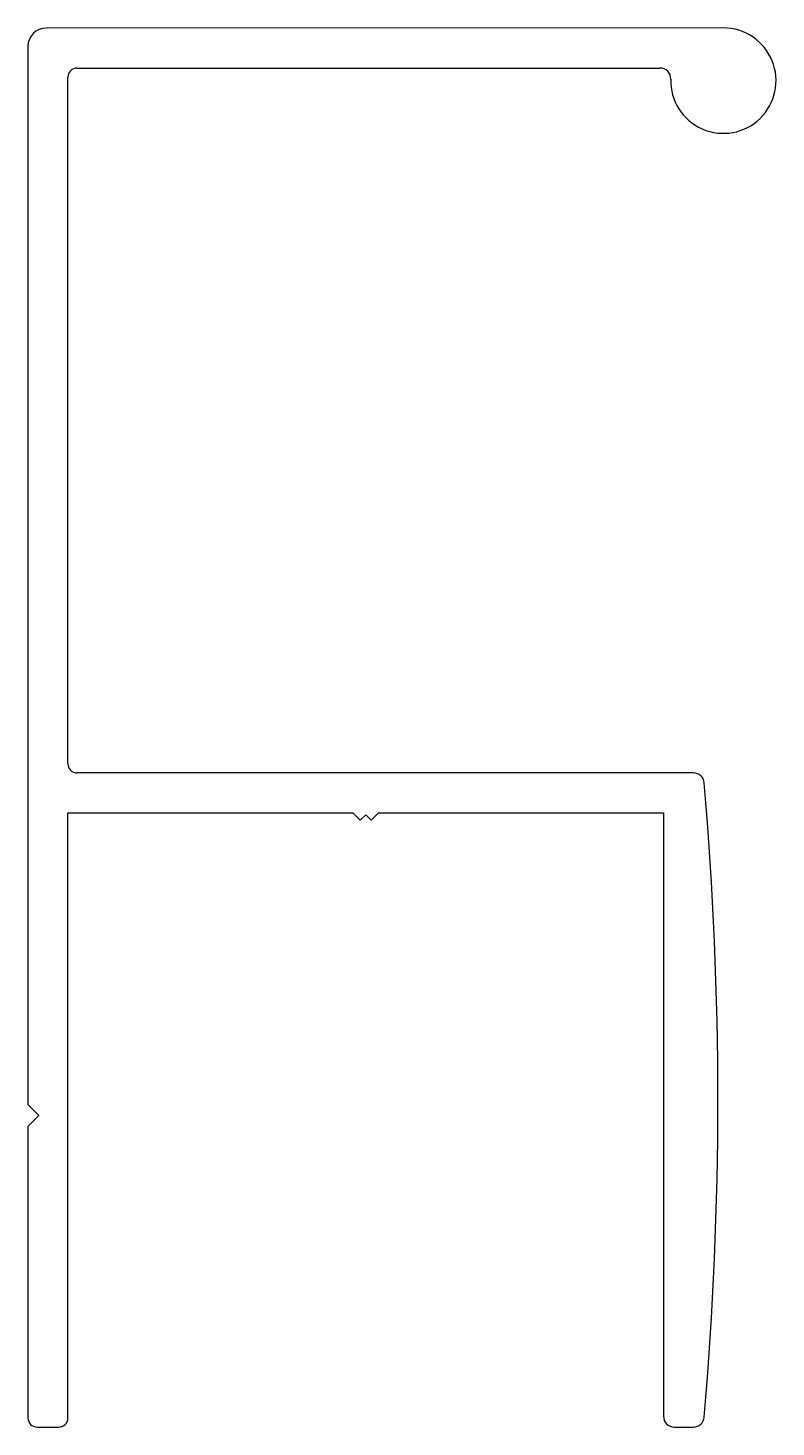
# Model space of a CAD drawing. Extents: x 1554.9 to 1575.5, y 817.8 to 856.3.
import ezdxf

# ---------------------------------------------------------------- set-up
doc = ezdxf.new("R2010")
doc.units = 0
doc.layers.get('0').update_dxf_attribs({"linetype": 'CONTINUOUS'})

msp = doc.modelspace()

# ---------------------------------------------------------------- linework, layer by layer
at = {"color": 0}
for p, q in [((1574.087, 856.296), (1555.437, 856.294)), ((1554.937, 855.794), (1554.937, 826.669)), ((1556.287, 855.194), (1572.338, 855.194)), ((1556.037, 836.044), (1556.037, 854.944)), ((1573.262, 835.794), (1556.287, 835.794)), ((1556.037, 818.045), (1556.037, 834.694)), ((1556.037, 834.694), (1563.887, 834.694)), ((1563.887, 834.694), (1564.087, 834.494)), ((1564.087, 834.494), (1564.237, 834.644)), ((1564.237, 834.644), (1564.387, 834.494)), ((1564.387, 834.494), (1564.587, 834.694)), ((1564.587, 834.694), (1572.437, 834.694)), ((1572.437, 834.694), (1572.437, 818.095)), ((1554.937, 826.669), (1555.237, 826.369)), ((1555.237, 826.369), (1554.937, 826.069)), ((1554.937, 826.069), (1554.937, 818.045)), ((1555.187, 817.795), (1555.787, 817.795)), ((1572.737, 817.795), (1573.262, 817.795))]:
    msp.add_line(p, q, dxfattribs=at)
for centre, radius, start, end in [((1555.437, 855.794), 0.5, 90, 180), ((1574.087, 854.846), 1.45, 178.4182, 90), ((1556.287, 854.944), 0.25, 90, 180), ((1572.338, 854.894), 0.3, 358.4182, 90), ((1556.287, 836.044), 0.25, 180, 270), ((1573.262, 835.494), 0.3, 4.9343, 90), ((1472.493, 826.794), 101.443, 355.06569, 4.93431), ((1555.187, 818.045), 0.25, 180, 270), ((1555.787, 818.045), 0.25, 270, 0), ((1572.737, 818.095), 0.3, 180, 270), ((1573.262, 818.095), 0.3, 270, 355.0657)]:
    msp.add_arc(centre, radius, start, end, dxfattribs=at)

doc.saveas('drawing.dxf')
